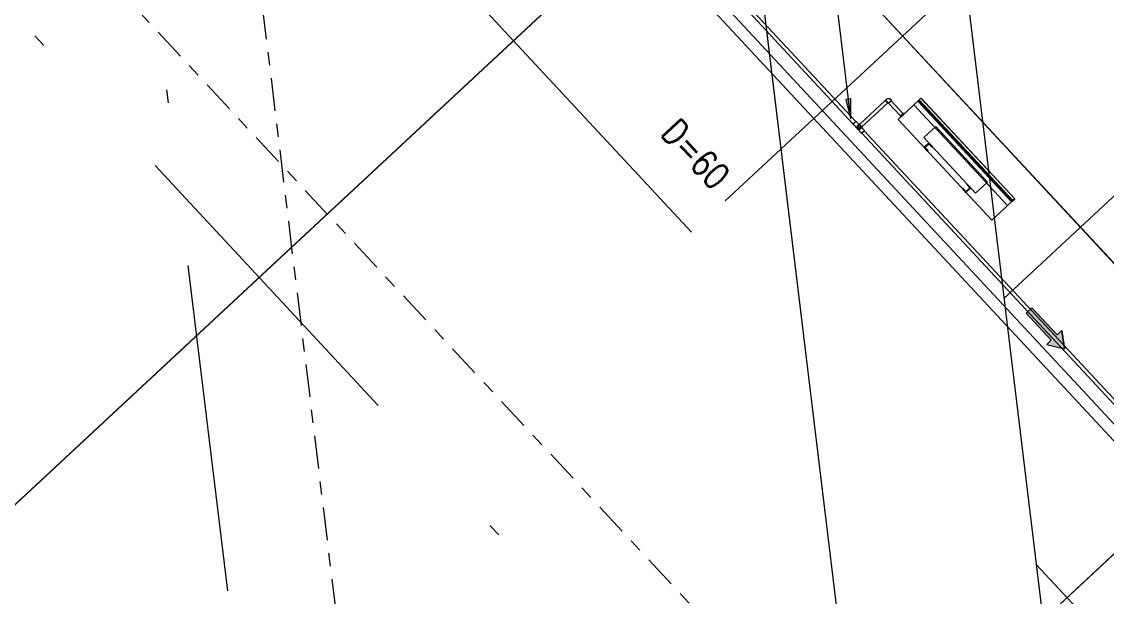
# Model space of a CAD drawing. Header units: inches. Extents: x 400392 to 401495, y 4543971 to 4544133.
# Drawn here: x 400481.94 to 400490.23, y 4544002.9 to 4544007.29 of the extents above; entities that cross this region are included whole.
import ezdxf

# ---------------------------------------------------------------- set-up
doc = ezdxf.new("R2010")
doc.units = ezdxf.units.IN
doc.header["$MEASUREMENT"] = 0
for name, pattern in [('ACAD_ISO05W100', [33, 24, -3, 0, -3, 0, -3]), ('AKS', [3, 2.5, -0.25, 0, -0.25]), ('CENTER', [2, 1.25, -0.25, 0.25, -0.25]), ('DASHDOT2', [0.5, 0.25, -0.125, 0, -0.125]), ('HIDDEN', [0.375, 0.25, -0.125])]:
    doc.linetypes.add(name, pattern=pattern)
doc.layers.add('A-DETL-GENF', color=92, linetype='Continuous', lineweight=9)
for name, color, linetype in [('aks prota', 2, 'AKS'), ('iderzi_PROTA', 3, 'Continuous'), ('kolon tarama prota', 252, 'Continuous'), ('PRT-AL-TUNEL_EKSENI', 14, 'DASHDOT2'), ('skesit prota', 7, 'Continuous'), ('st-s_level (kot)', 6, 'Continuous'), ('temel prota', 6, 'Continuous')]:
    doc.layers.add(name, color=color, linetype=linetype)
doc.styles.add('OLCU', font='romanstw.shx')

# ---------------------------------------------------------------- blocks, each defined once
blk = doc.blocks.new('+24.06 mekanik')
at = {"layer": 'kolon tarama prota'}
for points in [[(97225.19339020811, 181058.1369667804), (97176.36828326287, 180926.2158391361), (97148.13827636358, 180965.0711102471), (96919.2201500269, 180798.7523560322), (96883.95303488936, 180847.2933756947), (97112.87116122604, 181013.6121299096), (97084.64115432675, 181052.4674010205)], [(95286.56172297522, 179649.6386143978), (95136.56172297521, 179669.3864890359), (95136.56172297524, 179629.8907397597)]]:
    blk.add_hatch(color=253, dxfattribs=at).paths.add_polyline_path(points, flags=0)
at = {"layer": 'kolon tarama prota', "color": 253}
for p, q in [((114533.1414266164, 193490.4235080138), (93145.67981284576, 177951.523079527)), ((93197.93392177456, 177879.6014687271), (114585.3955355452, 193418.5018972139)), ((103396.8578221956, 185558.5966116774), (95389.51238363978, 179740.9196141368)), ((95405.18861631841, 179719.3431308968), (103412.5340548743, 185537.0201284374)), ((97225.19339020811, 181058.1369667804), (97084.64115432675, 181052.4674010205)), ((97084.64115432675, 181052.4674010205), (97225.19339020811, 181058.1369667804)), ((97084.64115432675, 181052.4674010205), (97112.87116122604, 181013.6121299096)), ((97112.87116122604, 181013.6121299096), (97084.64115432675, 181052.4674010205)), ((97176.36828326287, 180926.2158391361), (97225.19339020811, 181058.1369667804)), ((97176.36828326287, 180926.2158391361), (97225.19339020811, 181058.1369667804)), ((97112.87116122604, 181013.6121299096), (96883.95303488936, 180847.2933756947)), ((97112.87116122604, 181013.6121299096), (96883.95303488936, 180847.2933756947)), ((96919.2201500269, 180798.7523560322), (97148.13827636358, 180965.0711102471)), ((97148.13827636358, 180965.0711102471), (96919.2201500269, 180798.7523560322)), ((97148.13827636358, 180965.0711102471), (97176.36828326287, 180926.2158391361)), ((97148.13827636358, 180965.0711102471), (97176.36828326287, 180926.2158391361)), ((96043.61380474076, 180818.7753050368), (95194.14596064706, 180201.6007901297)), ((95195.0044513313, 180200.419179073), (96044.47229542499, 180817.5936939801)), ((96054.99561856466, 180803.1095822674), (95205.52777447096, 180185.9350673603)), ((96059.278979662, 180797.2140414942), (95209.81113556832, 180180.0395265871)), ((96064.11646654707, 180790.555812005), (95214.64862245337, 180173.3812970979)), ((96059.278979662, 180797.2140414942), (96044.47229542499, 180817.5936939801)), ((96044.47229542499, 180817.5936939801), (96054.99561856464, 180803.1095822674)), ((96054.99561856464, 180803.1095822674), (96099.4605932264, 180741.9087950488)), ((96064.11646654707, 180790.555812005), (96059.278979662, 180797.2140414942)), ((96087.55613109599, 180758.293881498), (96064.11646654707, 180790.555812005)), ((96883.95303488936, 180847.2933756947), (96919.2201500269, 180798.7523560322)), ((96883.95303488936, 180847.2933756947), (96919.2201500269, 180798.7523560322)), ((96087.55613109599, 180758.293881498), (95238.08828700229, 180141.1193665909)), ((96131.99309430046, 180697.1316487427), (96087.55613109599, 180758.293881498)), ((96099.4605932264, 180741.9087950488), (96129.8982871798, 180700.0149033905)), ((96129.8982871798, 180700.0149033905), (96184.53115454513, 180624.8192124853)), ((96184.53115454513, 180624.8192124853), (96131.99309430046, 180697.1316487427)), ((96184.53115454513, 180624.8192124853), (95335.06331045144, 180007.6446975782)), ((96184.53115454513, 180624.8192124853), (95335.06331045144, 180007.6446975782)), ((95891.54974171585, 180628.2676522122), (95422.31988497838, 180287.3522058826)), ((95422.31988497838, 180287.3522058826), (95891.54974171585, 180628.2676522122)), ((95965.02289825241, 180527.1405279154), (95891.54974171585, 180628.2676522122)), ((95891.54974171585, 180628.2676522122), (95965.02289825241, 180527.1405279154)), ((95891.54974171585, 180628.2676522122), (95891.54974171585, 180628.2676522122)), ((96184.53115454513, 180624.8192124853), (96184.53115454513, 180624.8192124853)), ((95495.79304151495, 180186.2250815857), (95965.02289825241, 180527.1405279154)), ((95965.02289825241, 180527.1405279154), (95495.79304151495, 180186.2250815857)), ((95920.52696356179, 180494.8123390393), (95888.16628378679, 180471.3009289476)), ((95888.16628378679, 180471.3009289476), (95920.52696356179, 180494.8123390393)), ((95888.16628378679, 180471.3009289476), (95891.10521004825, 180467.2558439757)), ((95891.10521004825, 180467.2558439757), (95888.16628378679, 180471.3009289476)), ((95888.16628378679, 180471.3009289476), (95888.16628378679, 180471.3009289476)), ((95891.10521004825, 180467.2558439757), (95919.42080485137, 180487.8283278059)), ((95919.42080485137, 180487.8283278059), (95891.10521004825, 180467.2558439757)), ((95891.10521004825, 180467.2558439757), (95891.10521004825, 180467.2558439757)), ((95942.93221494307, 180455.467648031), (95914.61662013995, 180434.8951642007)), ((95914.61662013995, 180434.8951642007), (95942.93221494307, 180455.467648031)), ((95917.55554640142, 180430.8500792288), (95949.91622617641, 180454.3614893206)), ((95949.91622617641, 180454.3614893206), (95917.55554640142, 180430.8500792288)), ((95919.42080485137, 180487.8283278059), (95942.93221494307, 180455.467648031)), ((95942.93221494307, 180455.467648031), (95919.42080485137, 180487.8283278059)), ((95919.42080485137, 180487.8283278059), (95919.42080485137, 180487.8283278059)), ((95949.91622617641, 180454.3614893206), (95920.52696356179, 180494.8123390393)), ((95920.52696356179, 180494.8123390393), (95949.91622617641, 180454.3614893206)), ((95920.52696356179, 180494.8123390393), (95920.52696356179, 180494.8123390393)), ((95942.93221494307, 180455.467648031), (95942.93221494307, 180455.467648031)), ((95949.91622617641, 180454.3614893206), (95949.91622617641, 180454.3614893206)), ((95965.02289825241, 180527.1405279154), (95965.02289825241, 180527.1405279154)), ((95914.61662013995, 180434.8951642007), (95917.55554640142, 180430.8500792288)), ((95917.55554640142, 180430.8500792288), (95914.61662013995, 180434.8951642007)), ((95914.61662013995, 180434.8951642007), (95914.61662013995, 180434.8951642007)), ((95917.55554640142, 180430.8500792288), (95917.55554640142, 180430.8500792288)), ((95422.31988497838, 180287.3522058826), (95495.79304151495, 180186.2250815857)), ((95495.79304151495, 180186.2250815857), (95422.31988497838, 180287.3522058826)), ((95422.31988497838, 180287.3522058826), (95422.31988497838, 180287.3522058826)), ((95745.13959032981, 180336.4064687093), (95745.13959032981, 180336.4064687093)), ((95205.52777447096, 180185.9350673603), (95195.0044513313, 180200.419179073)), ((95195.0044513313, 180200.419179073), (95209.81113556832, 180180.039526587)), ((95572.64965598057, 180242.0646805535), (95540.28897620556, 180218.5532704618)), ((95540.28897620556, 180218.5532704618), (95572.64965598057, 180242.0646805535)), ((95540.28897620556, 180218.5532704618), (95569.67823882018, 180178.1024207431)), ((95569.67823882018, 180178.1024207431), (95540.28897620556, 180218.5532704618)), ((95540.28897620556, 180218.5532704618), (95540.28897620556, 180218.5532704618)), ((95547.2729874389, 180217.4471117514), (95575.58858224202, 180238.0195955817)), ((95575.58858224202, 180238.0195955817), (95547.2729874389, 180217.4471117514)), ((95570.7843975306, 180185.0864319764), (95547.2729874389, 180217.4471117514)), ((95547.2729874389, 180217.4471117514), (95570.7843975306, 180185.0864319764)), ((95547.2729874389, 180217.4471117514), (95547.2729874389, 180217.4471117514)), ((95569.67823882018, 180178.1024207431), (95602.03891859518, 180201.6138308348)), ((95602.03891859518, 180201.6138308348), (95569.67823882018, 180178.1024207431)), ((95599.09999233372, 180205.6589158066), (95570.7843975306, 180185.0864319764)), ((95570.7843975306, 180185.0864319764), (95599.09999233372, 180205.6589158066)), ((95575.58858224202, 180238.0195955817), (95572.64965598057, 180242.0646805535)), ((95572.64965598057, 180242.0646805535), (95575.58858224202, 180238.0195955817)), ((95572.64965598057, 180242.0646805535), (95572.64965598057, 180242.0646805535)), ((95575.58858224202, 180238.0195955817), (95575.58858224202, 180238.0195955817)), ((95602.03891859518, 180201.6138308348), (95599.09999233372, 180205.6589158066)), ((95599.09999233372, 180205.6589158066), (95602.03891859518, 180201.6138308348)), ((95599.09999233372, 180205.6589158066), (95599.09999233372, 180205.6589158066)), ((95602.03891859518, 180201.6138308348), (95602.03891859518, 180201.6138308348)), ((95249.99274913271, 180124.7342801417), (95205.52777447096, 180185.9350673603)), ((95209.81113556832, 180180.0395265871), (95214.64862245337, 180173.3812970979)), ((95214.64862245337, 180173.3812970979), (95238.0882870023, 180141.1193665909)), ((95238.08828700229, 180141.1193665909), (95282.52525020677, 180079.9571338356)), ((95280.43044308612, 180082.8403884833), (95249.99274913271, 180124.7342801417)), ((95495.79304151495, 180186.2250815857), (95495.79304151495, 180186.2250815857)), ((95569.67823882018, 180178.1024207431), (95569.67823882018, 180178.1024207431)), ((95570.7843975306, 180185.0864319764), (95570.7843975306, 180185.0864319764)), ((95296.76676192592, 180051.8488665017), (95186.6690296594, 179971.8581817731)), ((95335.06331045144, 180007.6446975782), (95280.43044308612, 180082.8403884833)), ((95282.52525020677, 180079.9571338356), (95335.06331045144, 180007.6446975782)), ((95296.89425819126, 180060.1798910307), (95292.8491732194, 180057.2409647692)), ((95292.8491732194, 180057.2409647692), (95316.36058331109, 180024.8802849942)), ((95316.36058331109, 180024.8802849942), (95292.8491732194, 180057.2409647692)), ((95296.76676192592, 180051.8488665017), (95304.60487826525, 180041.0606248817)), ((95304.60487826525, 180041.0606248817), (95296.76676192592, 180051.8488665017)), ((95296.89425819126, 180060.1798910307), (95320.40566828297, 180027.8192112557)), ((95320.40566828297, 180027.8192112557), (95296.89425819126, 180060.1798910307)), ((95302.2178936158, 180052.8525354812), (95298.17280864393, 180049.9136092197)), ((95302.2178936158, 180052.8525354812), (95298.17280864393, 180049.9136092197)), ((95298.17280864393, 180049.9136092197), (95309.92851368977, 180033.7332693322)), ((95309.92851368977, 180033.7332693322), (95298.17280864393, 180049.9136092197)), ((95298.17280864393, 180049.9136092197), (95309.92851368977, 180033.7332693322)), ((95309.92851368977, 180033.7332693322), (95298.17280864393, 180049.9136092197)), ((95302.2178936158, 180052.8525354812), (95313.97359866164, 180036.6721955937)), ((95313.97359866164, 180036.6721955937), (95302.2178936158, 180052.8525354812)), ((95302.2178936158, 180052.8525354812), (95313.97359866164, 180036.6721955937)), ((95313.97359866164, 180036.6721955937), (95302.2178936158, 180052.8525354812)), ((95304.60487826525, 180041.0606248817), (95312.44299460456, 180030.2723832618)), ((95312.44299460456, 180030.2723832618), (95304.60487826525, 180041.0606248817)), ((95309.92851368977, 180033.7332693322), (95313.97359866164, 180036.6721955937)), ((95309.92851368977, 180033.7332693322), (95313.97359866164, 180036.6721955937)), ((95186.6690296594, 179971.8581817731), (95194.5071459987, 179961.0699401532)), ((95194.5071459987, 179961.0699401532), (95186.6690296594, 179971.8581817731)), ((95194.5071459987, 179961.0699401532), (95202.34526233803, 179950.2816985332)), ((95202.34526233803, 179950.2816985332), (95194.5071459987, 179961.0699401532)), ((95202.34526233803, 179950.2816985332), (95312.44299460456, 180030.2723832618)), ((95316.36058331109, 180024.8802849942), (95320.40566828297, 180027.8192112557)), ((95335.06331045144, 180007.6446975782), (95335.06331045144, 180007.6446975782)), ((95179.53503179755, 179926.8158927081), (95337.1282712995, 179709.9074070692)), ((95358.70475453946, 179725.5836397478), (95201.11151503753, 179942.4921253868)), ((95388.23982856856, 179742.6711359296), (95311.54885195481, 179686.9518799054)), ((95329.77019477588, 179661.8723530798), (95406.46117138963, 179717.591609104)), ((95286.56172297522, 179649.6386143978), (92710.60482657752, 179649.6386143978)), ((95312.82140702603, 179685.2003581126), (93037.58198666661, 178032.1421578272)), ((93053.25821934525, 178010.5656745873), (95328.49763970467, 179663.6238748726)), ((95286.56172297522, 179649.6386143978), (95136.56172297521, 179669.3864890359)), ((95136.56172297521, 179669.3864890359), (95136.56172297524, 179629.8907397597)), ((95136.56172297524, 179629.8907397597), (95286.56172297522, 179649.6386143978))]:
    blk.add_line(p, q, dxfattribs=at)
at = {"layer": 'kolon tarama prota', "color": 253, "extrusion": (7.739282475529509e-05, -0.0001065220847673806, 0.999999991331698)}
for p, q in [((95183.49594112135, 179976.2255634689, 1.152714667871515), (95201.3751744023, 179951.6169100291, 1.148709578401)), ((95201.3751744023, 179951.6169100291, 1.148709578401), (95183.49594112135, 179976.2255634689, 1.152714667871515)), ((95175.94735835407, 179928.5656889253, 1.148222044779695), (95200.55601200719, 179946.4449223612, 1.148222044779695)), ((95200.55601200719, 179946.4449223612, 1.148222044779695), (95175.94735835407, 179928.5656889253, 1.148222044779695))]:
    blk.add_line(p, q, dxfattribs=at)
at = {"layer": 'kolon tarama prota', "color": 253, "extrusion": (7.739282475529509e-05, -0.0001065220847673806, 0.999999991331698), "flags": 128}
for points, elevation in [([(95183.49438951514, 179976.227070329), (95172.31360625244, 179962.3526580622), (95169.65168914989, 179944.7338208238), (95175.9458070402, 179928.5671956224)], -10.65220847673806), ([(95200.55446077509, 179946.4464289458), (95200.10013150646, 179949.9676103333), (95201.37362305254, 179951.6184167497)], -10.65220847673805)]:
    blk.add_lwpolyline(points, dxfattribs=dict(at, elevation=elevation))
at = {"layer": 'kolon tarama prota', "color": 253, "flags": 128}
for points in [[(95335.61218609293, 179708.8059066905), (95342.85555876902, 179698.8362594959), (95346.60106864868, 179693.6810074146), (95346.72821537331, 179693.5060049616)], [(95371.33686902642, 179711.3852383975), (95368.65306342785, 179715.0791799015), (95361.89740862152, 179724.3775410378), (95360.22083974602, 179726.6851401265)]]:
    blk.add_lwpolyline(points, dxfattribs=at)
at = {"layer": 'kolon tarama prota', "color": 253}
for centre, radius, start, end in [((95359.00501167224, 179702.2717445047), 15.50000000000522, 36.00000000023116, 216.000000000231), ((95359.03254219984, 179702.4456216795), 15.20898437500101, 125.9999999998675, 306.0000000000546), ((95359.00501167224, 179702.2717445047), 13.33499999997127, 0, 180), ((95359.00501167224, 179702.2717445047), 13.33500000002214, 180, 0), ((95359.00501167224, 179702.2717445047), 15.49999999997956, 216.0000000002226, 36.00000000022273), ((95359.03254219984, 179702.4456216795), 15.20898437499356, 306.000000000121, 125.9999999999339), ((95359.00501167224, 179695.6042445047), 6.667500000025029, 90, 269.9999999997495), ((95359.00501167226, 179708.9392445047), 6.667499999995925, 269.9999999998746, 90.00000000025011)]:
    blk.add_arc(centre, radius, start, end, dxfattribs=at)
for centre, major_axis, ratio, start_param, end_param in [((95190.32327341754, 179934.6540090474), (10.78824161998637, 7.838116339305997), 0.0001223811409632101, 1.570796326795769, 3.141592653590331), ((95190.32327341754, 179934.6540090474), (10.78824161998637, 7.838116339305997), 0.0001223811379146689, 3.141592653590331, 4.712388980385072), ((95190.32327341754, 179934.6540090474), (10.78824161998637, 7.838116339335102), 0.0001223811409630531, 0, 1.570796326795768), ((95190.32327341754, 179934.6540090474), (10.78824161998637, 7.838116339335102), 0.000122381137914512, 4.712388980385072, 6.283185307179586), ((95347.91651291947, 179717.7455234085), (12.30432682654646, 8.939616717965686), 0.0001316685385070798, 1.570796326796049, 4.712388980385063), ((95347.91651291947, 179717.7455234085), (10.78824161997182, 7.838116339335103), 0.0001223811387974657, 1.570796326794644, 3.141592653589249), ((95347.91651291947, 179717.7455234085), (10.78824161997182, 7.838116339335103), 0.0001223811394388906, 3.141592653590331, 4.712388980385313), ((95347.91651291947, 179717.7455234085), (12.30432682654646, 8.939616717994797), 0.0001316685379445403, 4.712388980385062, 7.853981633975636), ((95347.91651291947, 179717.7455234085), (10.78824161998637, 7.838116339306), 0.0001223811387975146, 0, 1.570796326794644), ((95347.91651291947, 179717.7455234085), (10.78824161998637, 7.838116339305997), 0.0001223811394389395, 4.712388980385314, 6.283185307180131), ((95397.3504999791, 179730.1313725168), (-9.110671410540677, 12.53976341280223), 0.009999500036526412, 4.712388980384141, 7.853981633975589), ((95397.3504999791, 179730.1313725168), (-7.838116339320547, 10.78824161998637), 0.004253689949021387, 4.862776847858186e-14, 1.570796326794944), ((95397.3504999791, 179730.1313725168), (-7.838116339320584, 10.78824161998634), 0.00425368995383562, 4.712388980383937, 6.283185307178845), ((95397.3504999791, 179730.1313725168), (-9.110671410526324, 12.53976341281663), 0.009999500038802933, 1.570796326796016, 4.712388980384153), ((95397.3504999791, 179730.1313725168), (-7.838116339305996, 10.78824161998637), 0.004253689949024115, 1.570796326794948, 3.141592653589867), ((95397.3504999791, 179730.1313725168), (-7.83811633930603, 10.78824161998634), 0.004253689953838348, 3.141592653589052, 4.712388980383942), ((95320.65952336535, 179674.4121164926), (-9.110671410540819, 12.53976341280213), 0.009999500038045476, 4.712388980384692, 7.853981633975797), ((95320.65952336535, 179674.4121164926), (-7.838116339320547, 10.78824161998637), 0.009999500037634541, 2.153832667772804e-14, 1.570796326794913), ((95320.65952336535, 179674.4121164926), (-7.838116339320643, 10.7882416199863), 0.009999500036993113, 4.712388980383823, 6.283185307178716), ((95320.65952336535, 179674.4121164926), (-9.110671410526097, 12.5397634128168), 0.0099995000378357, 1.570796326796223, 4.712388980384706), ((95320.65952336535, 179674.4121164926), (-7.838116339320548, 10.78824162000092), 0.009999500037625713, 1.570796326794919, 3.141592653589815), ((95320.65952336535, 179674.4121164926), (-7.838116339320642, 10.78824162000085), 0.009999500036984289, 3.141592653588929, 4.71238898038383)]:
    blk.add_ellipse(centre, major_axis=major_axis, ratio=ratio, start_param=start_param, end_param=end_param, dxfattribs=at)
blk = doc.blocks.new('A$C1a5ef8c2')
at = {"layer": 'aks prota', "ltscale": 10}
for p, q in [((98.48184848728124, 12.47123369947076), (84.38530663086567, 128.5511740446091)), ((98.4818484885036, 12.47123369760811), (84.38530663133133, 128.5511740446091)), ((98.48184848763049, 12.47123370040208), (84.385306631797, 128.5511740446091)), ((98.48184848681558, 12.47123369947076), (84.385306631797, 128.5511740446091)), ((98.48184848728124, 12.47123369947076), (84.38530663133133, 128.5511740446091)), ((98.48184848809615, 12.47123369667679), (84.385306631797, 128.5511740446091)), ((121.0854302718071, 6.742173030972481), (8.08986567996908, 128.2378104133531)), ((121.0854302699445, 6.742173034697771), (8.089865682297386, 128.2378104142845)), ((121.0854302697117, 6.742173032835126), (8.089865682297386, 128.2378104142845)), ((119.2287120601395, 8.738562566228211), (8.089865681366064, 128.2378104142845)), ((121.0854302710504, 6.742173031903803), (8.089865679503419, 128.2378104142845)), ((108.5395137761952, 20.23185403458774), (24.49207383778412, 110.6017488418147)), ((85.06149222014938, 24.11579839978367), (110.5939569500624, 47.86192208528519)), ((85.06149221968371, 24.11579839885235), (110.593956950237, 47.86192208528519)), ((85.0614922210807, 24.1157983969897), (110.593956951343, 47.86192208342254)), ((85.28037582116667, 24.31932867877185), (110.593956950237, 47.86192208528519)), ((85.28037582256366, 24.31932867784053), (110.5939569511684, 47.86192208342254)), ((89.13051547767827, 19.71995590161532), (114.6733168241917, 43.47569303400815)), ((89.13051547727082, 19.719955900684), (114.6733168243663, 43.47569303400815)), ((89.13051547738723, 19.71995589789003), (114.6733168260544, 43.47569303307682)), ((89.35973569680937, 19.93309962656349), (114.6733168254141, 43.4756930321455)), ((89.35973569529597, 19.93309962842613), (114.6733168243663, 43.47569303400815))]:
    blk.add_line(p, q, dxfattribs=at)
at = {"layer": 'iderzi_PROTA', "linetype": 'ACAD_ISO05W100', "lineweight": 30, "ltscale": 2}
blk.add_lwpolyline([(93.21844469977077, 62.03481871355325), (93.52608912007418, 59.50147781893611), (93.75781578419264, 59.25231955386698), (94.25833580398466, 55.13071763329208), (94.85397750965785, 55.20305130351335), (99.40365714533255, 17.73807967733592), (97.5277087361901, 15.99337629321963)], dxfattribs=at)
at = {"layer": 'PRT-AL-TUNEL_EKSENI', "ltscale": 10}
for p, q in [((93.15213341341587, 18.20187571365386), (79.81885314453393, 127.9966320414096)), ((4.538415511138737, 124.934826657176), (117.533980102744, 3.439189274795353))]:
    blk.add_line(p, q, dxfattribs=at)
at = {"layer": 'skesit prota', "linetype": 'CENTER', "ltscale": 0.2}
for points in [[(80.38463008543476, 129.9702258221805), (94.69397895771544, 12.1378964157775)], [(46.81800741900224, 80.51629749406129), (100.5956440005102, 22.69324703048915)]]:
    blk.add_lwpolyline(points, dxfattribs=at)
at = {"layer": 'temel prota', "linetype": 'HIDDEN', "ltscale": 10}
blk.add_lwpolyline([(97.54980155773228, 33.0039121247828), (95.46226525015663, 31.06242394540459), (92.46574390289607, 34.28435811959207), (95.6876780767343, 37.28087946772575), (97.23207084363094, 35.62031000852585)], close=True, dxfattribs=at)
for points in [[(97.84686176799005, 30.55772837623954), (99.89540579495952, 32.46295224968344), (101.3234358463087, 30.92749887239188)], [(101.7032764684991, 28.68178346101195), (99.69048504438251, 26.80981086660177), (98.09347522212192, 28.52695549186319)]]:
    blk.add_lwpolyline(points, dxfattribs=at)
at = {"layer": 'A-DETL-GENF', "xscale": 0.001000000000024428, "yscale": 0.001000000000024428, "zscale": 0.001000000000024428, "rotation": 276.923993958082}
blk.add_blockref('+24.06 mekanik', (-93.14853458531434, 104.8627004241571), dxfattribs=at)
at = {"layer": 'st-s_level (kot)', "color": 6, "style": 'OLCU', "width": 0.8}
for tag, p, rotation in [('D=60', (41.41703286580741, 99.58001939486712), 312.9239939495117), ('D=60', (34.91377208690392, 96.88071346003562), 312.9239939495117), ('D=60', (41.72404787596315, 89.55813579354435), 312.9239939495117), ('D=60', (74.07240101491334, 82.3654021685943), 276.923994085215), ('D=90', (58.45173784665531, 80.89350863266736), 312.9239939495117), ('D=60', (82.06995531456778, 73.76825603935868), 276.923994085215), ('D=60', (66.16953595646191, 72.69707751180977), 312.9239939495117), ('D=60', (59.52860149176558, 70.14633769541979), 312.9239939495117), ('D=60', (74.28302203526255, 63.91414567641914), 312.9239939495117), ('D=60', (67.52317142457468, 61.55037755891681), 312.9239939495117), ('D=60', (81.90516735991696, 55.7777361664921), 312.9239939495117), ('D=60', (75.51774133963045, 52.95441743545234), 312.9239939495117), ('D=60', (83.51231125422055, 44.35845731198788), 312.9239939495117), ('D=60', (93.86754728655796, 42.95339011400938), 312.9239939495117), ('D=60', (102.2343588467338, 34.1871841000393), 312.9239939495117), ('D=60', (95.21837176603731, 31.80971260089427), 312.9239939495117), ('D=60', (99.28763992898166, 27.66433198004961), 312.9239939495117), ('+22.51', (112.2286650243332, 23.93479506019503), 312.9239939495117), ('+20.81', (108.5519845855888, 21.49965451750904), 312.9239939495117), ('D=80', (97.11668090563035, 17.52580411545932), 312.9239939495117)]:
    blk.add_attdef(tag, p, '', height=0.2000000000048856, rotation=rotation, dxfattribs=at)

msp = doc.modelspace()

# ---------------------------------------------------------------- linework, layer by layer
at = {"layer": 'aks prota', "ltscale": 10}
for p, q in [((400490.0741459425, 4543987.091367729), (400475.977604086, 4544103.171308074)), ((400490.0741459437, 4543987.091367727), (400475.9776040865, 4544103.171308074)), ((400490.0741459428, 4543987.09136773), (400475.977604087, 4544103.171308074)), ((400490.074145942, 4543987.091367729), (400475.977604087, 4544103.171308074)), ((400490.0741459425, 4543987.091367729), (400475.9776040865, 4544103.171308074)), ((400490.0741459433, 4543987.091367726), (400475.977604087, 4544103.171308074)), ((400512.6777277262, 4543981.362307061), (400399.6821631347, 4544102.857944444)), ((400512.677727727, 4543981.362307061), (400399.6821631351, 4544102.857944443)), ((400512.6777277251, 4543981.362307064), (400399.6821631375, 4544102.857944444)), ((400512.6777277249, 4543981.362307062), (400399.6821631375, 4544102.857944444)), ((400510.8210095153, 4543983.358696596), (400399.6821631365, 4544102.857944444)), ((400500.1318112314, 4543994.851988064), (400416.084371293, 4544085.221882871)), ((400476.6537896749, 4543998.735932428), (400502.1862544054, 4544022.482056115)), ((400476.6537896753, 4543998.735932429), (400502.1862544052, 4544022.482056115)), ((400476.6537896763, 4543998.735932427), (400502.1862544065, 4544022.482056113)), ((400476.8726732777, 4543998.939462707), (400502.1862544063, 4544022.482056113)), ((400476.8726732763, 4543998.939462708), (400502.1862544054, 4544022.482056115)), ((400480.7228129329, 4543994.340089931), (400506.2656142794, 4544018.095827064)), ((400480.7228129325, 4543994.34008993), (400506.2656142795, 4544018.095827064)), ((400480.7228129326, 4543994.340089927), (400506.2656142812, 4544018.095827063)), ((400480.952033152, 4543994.553233656), (400506.2656142806, 4544018.095827062)), ((400480.9520331505, 4543994.553233658), (400506.2656142795, 4544018.095827064))]:
    msp.add_line(p, q, dxfattribs=at)
at = {"layer": 'iderzi_PROTA', "linetype": 'ACAD_ISO05W100', "lineweight": 30, "ltscale": 2}
msp.add_lwpolyline([(400484.810742155, 4544036.654952743), (400485.1183865753, 4544034.121611848), (400485.3501132394, 4544033.872453583), (400485.8506332592, 4544029.750851663), (400486.4462749648, 4544029.823185333), (400490.9959546005, 4543992.358213707), (400489.1200061914, 4543990.613510323)], dxfattribs=at)
at = {"layer": 'PRT-AL-TUNEL_EKSENI', "ltscale": 10}
for p, q in [((400484.7444308686, 4543992.822009743), (400471.4111505997, 4544102.616766071)), ((400396.1307129663, 4544099.554960687), (400509.1262775579, 4543978.059323304))]:
    msp.add_line(p, q, dxfattribs=at)
at = {"layer": 'skesit prota', "linetype": 'CENTER', "ltscale": 0.2}
for points in [[(400471.9769275406, 4544104.590359852), (400486.2862764129, 4543986.758030445)], [(400438.4103048742, 4544055.136431524), (400492.1879414557, 4543997.31338106)]]:
    msp.add_lwpolyline(points, dxfattribs=at)
at = {"layer": 'temel prota', "linetype": 'HIDDEN', "ltscale": 10}
msp.add_lwpolyline([(400489.1420990129, 4544007.624046154), (400487.0545627053, 4544005.682557975), (400484.0580413581, 4544008.904492149), (400487.2799755319, 4544011.901013497), (400488.8243682988, 4544010.240444038)], close=True, dxfattribs=at)
for points in [[(400489.4391592232, 4544005.177862406), (400491.4877032501, 4544007.083086279), (400492.9157333015, 4544005.547632902)], [(400493.2955739237, 4544003.301917491), (400491.2827824996, 4544001.429944896), (400489.6857726773, 4544003.147089521)]]:
    msp.add_lwpolyline(points, dxfattribs=at)

# ---------------------------------------------------------------- block references
msp.add_blockref('A$C1a5ef8c2', (400391.5922974552, 4543974.62013403))
at = {"layer": 'A-DETL-GENF', "xscale": 0.001000000000024428, "yscale": 0.001000000000024428, "zscale": 0.001000000000024428, "rotation": 276.923993958082}
msp.add_blockref('+24.06 mekanik', (400298.4437628699, 4544079.482834454), dxfattribs=at)

# ---------------------------------------------------------------- texts
at = {"layer": 'st-s_level (kot)', "color": 6, "style": 'OLCU', "width": 0.8}
msp.add_attdef('D=60', (400486.8106692212, 4544006.42984663), '', height=0.2000000000048856, rotation=312.9239939495117, dxfattribs=at)

doc.saveas('drawing.dxf')
